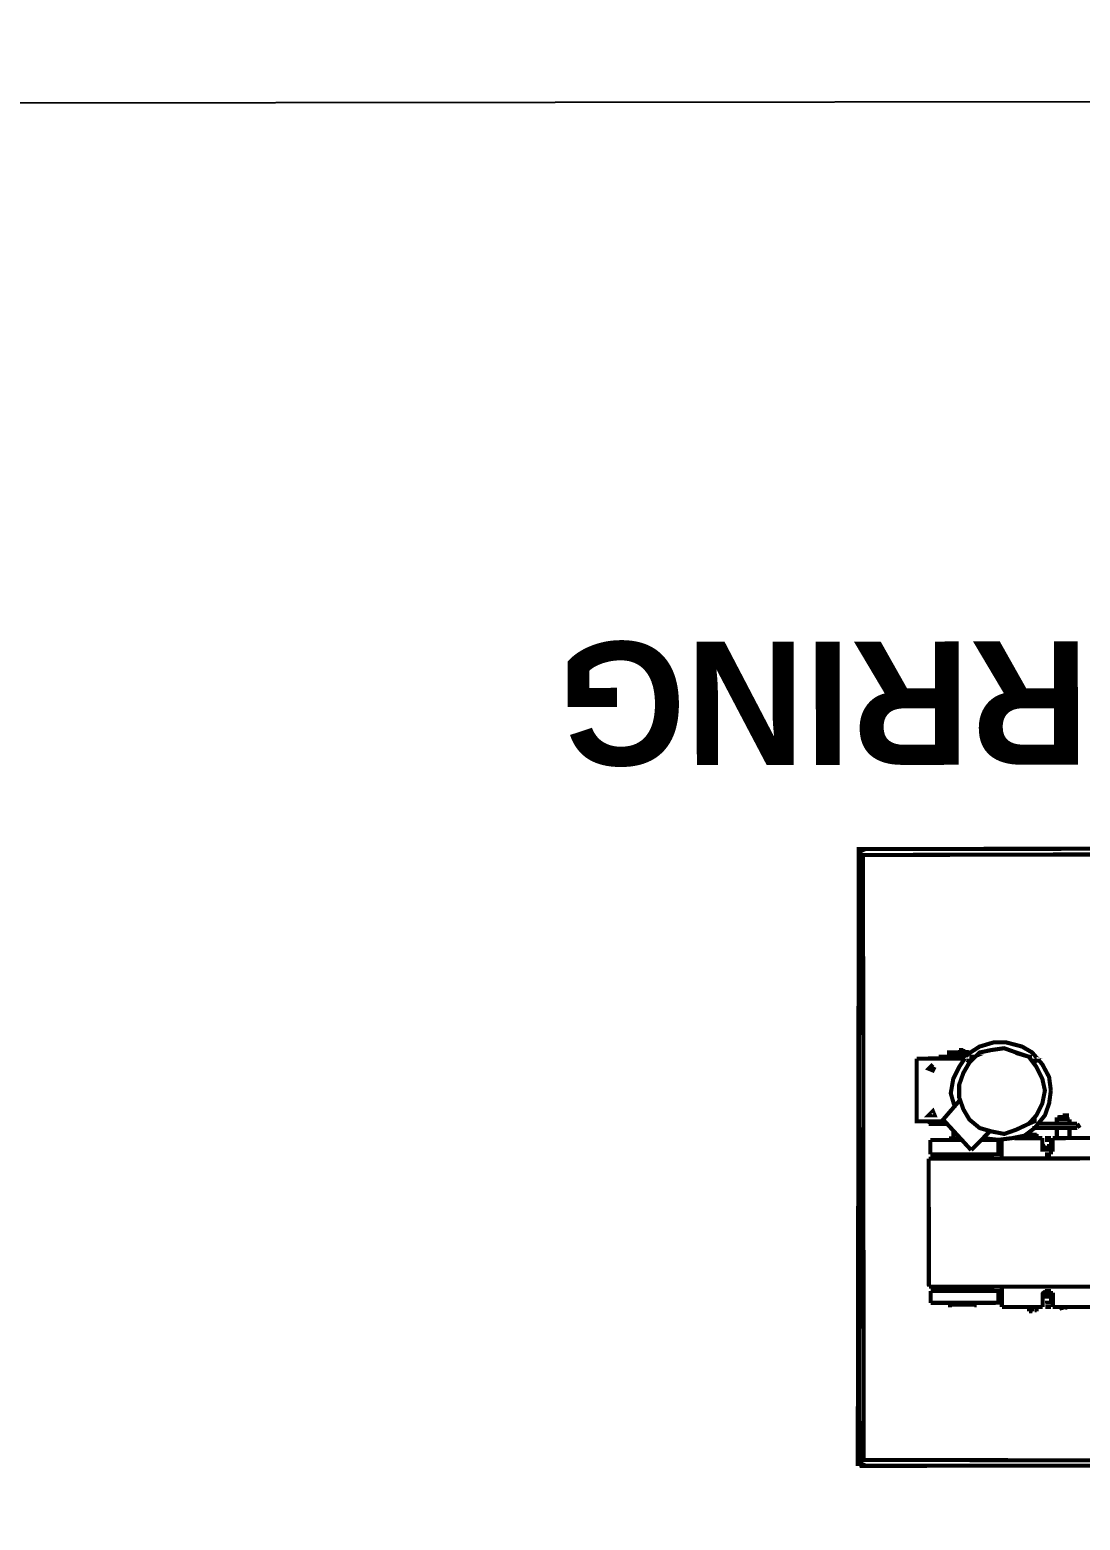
# Model space of a CAD drawing. Header units: feet. Extents: x -99009 to 3252343, y -11094690 to 9035152.
# Drawn here: x 2486512 to 2488215, y -1977975 to -1975558 of the extents above; entities that cross this region are included whole.
import ezdxf

# ---------------------------------------------------------------- set-up
doc = ezdxf.new("R2010")
doc.units = ezdxf.units.FT
doc.layers.add('1', color=1, linetype='Continuous')
doc.styles.get("Standard").update_dxf_attribs({"font": 'GOTHICB.TTF'})

# ---------------------------------------------------------------- blocks, each defined once
blk = doc.blocks.new('GRINDING MASTER')
at = {"linetype": 'ByBlock', "lineweight": -2, "transparency": 33554684}
for points in [[(1539842.9, -40645.1), (1539842.9, -40640.9), (1539845.6, -40640.9), (1539845.6, -40645.1), (1539842.9, -40645.1)], [(1540003.8, -40971.1), (1540003.8, -40968.4), (1540007.9, -40968.4), (1540007.9, -40971.1), (1540003.8, -40971.1)], [(1540003.8, -40971.1), (1540003.8, -40968.4), (1540007.9, -40968.4), (1540007.9, -40971.1), (1540003.8, -40971.1)], [(1540007.9, -40971.1), (1540007.9, -40968.4), (1540007.9, -40968.4), (1540010.6, -40968.4), (1540010.6, -40971.1), (1540007.9, -40968.4), (1540007.9, -40968.4), (1540010.6, -40971.1), (1540007.9, -40971.1)], [(1540010.6, -40971.1), (1540010.6, -40968.4), (1540010.6, -40968.4), (1540014.8, -40968.4), (1540014.8, -40971.1), (1540010.6, -40968.4), (1540010.6, -40968.4), (1540014.8, -40971.1), (1540010.6, -40971.1)], [(1540014.8, -40971.1), (1540014.8, -40968.4), (1540017.6, -40968.4), (1540017.6, -40971.1), (1540014.8, -40971.1)], [(1540014.8, -40971.1), (1540014.8, -40968.4), (1540017.6, -40968.4), (1540017.6, -40971.1), (1540014.8, -40971.1)], [(1540116.7, -40980.8), (1540116.7, -40978), (1540119.4, -40978), (1540119.4, -40980.8), (1540116.7, -40980.8)], [(1540126.2, -40987.6), (1540126.2, -40984.9), (1540130.4, -40984.9), (1540130.4, -40987.6), (1540126.2, -40987.6)], [(1540166.2, -41077.1), (1540166.2, -41074.3), (1540168.9, -41074.3), (1540168.9, -41077.1), (1540166.2, -41077.1)], [(1540166.2, -41077.1), (1540166.2, -41074.3), (1540168.9, -41074.3), (1540168.9, -41077.1), (1540166.2, -41077.1)], [(1540168.9, -41077.1), (1540168.9, -41074.3), (1540173, -41074.3), (1540173, -41077.1), (1540168.9, -41077.1)], [(1540173, -41077.1), (1540173, -41074.3), (1540173, -41074.3), (1540175.8, -41074.3), (1540175.8, -41077.1), (1540173, -41074.3), (1540173, -41074.3), (1540175.8, -41077.1), (1540173, -41077.1)], [(1540175.8, -41077.1), (1540175.8, -41074.3), (1540179.9, -41074.3), (1540179.9, -41077.1), (1540175.8, -41077.1)], [(1540152.4, -41117), (1540152.4, -41112.8), (1540156.5, -41112.8), (1540156.5, -41117), (1540152.4, -41117)], [(1540047.9, -41140.4), (1540047.9, -41136.2), (1540050.6, -41136.2), (1540050.6, -41140.4), (1540047.9, -41140.4)], [(1539987.3, -41383.9), (1539987.3, -41381.2), (1539991.5, -41381.2), (1539991.5, -41383.9), (1539987.3, -41383.9)], [(1540152.4, -41381.2), (1540152.4, -41377), (1540156.5, -41377), (1540156.5, -41381.2), (1540152.4, -41381.2)]]:
    blk.add_hatch(color=256, dxfattribs=at).paths.add_polyline_path(points)
at = {"linetype": 'ByBlock', "lineweight": -2, "transparency": 33554684, "const_width": 6.63}
for points in [[(1539841.5, -40640.9), (1542114.3, -40640.9), (1539841.5, -40640.9), (1539838.7, -41641.2)], [(1539841.5, -40640.9), (1539841.5, -41641.2)], [(1539841.5, -41143.1), (1539841.5, -40650.6), (1539845.6, -40643.7), (1539852.5, -40640.9)], [(1539841.5, -41143.1), (1539848.3, -41143.1), (1539848.3, -40650.6), (1542103.3, -40647.8), (1542110.2, -40650.6), (1542110.2, -41143.1)], [(1539852.5, -40640.9), (1542103.3, -40640.9), (1542110.2, -40643.7), (1542114.3, -40650.6)], [(1539996.9, -41060.6), (1539990.1, -41037.2), (1539994.2, -41013.8), (1540003.8, -40994.5), (1540017.6, -40973.9), (1540036.9, -40961.5), (1540060.2, -40954.6), (1540079.4, -40954.6), (1540105.7, -40961.5), (1540122.1, -40971.1), (1540138.6, -40990.4), (1540149.6, -41011), (1540152.4, -41033)], [(1540142.8, -41033), (1540138.6, -41053.7), (1540129, -41073), (1540116.7, -41086.7), (1540096, -41096.4), (1540076.7, -41103.2), (1540056.1, -41099.1), (1540036.9, -41093.6), (1540020.3, -41079.8), (1540010.6, -41063.3), (1540003.8, -41044), (1540003.8, -41023.4), (1540010.6, -41004.2), (1540020.3, -40987.6), (1540036.9, -40971.1), (1540056.1, -40967.1), (1540076.7, -40964.2), (1540096, -40971.1), (1540116.7, -40978), (1540129, -40994.5), (1540138.6, -41013.8), (1540142.8, -41033)], [(1540003.8, -40967.1), (1540010.6, -40967.1)], [(1540010.6, -40980.8), (1539935, -40980.8)], [(1539980.4, -41082.6), (1539935, -41082.6), (1539935, -40980.8)], [(1539963.9, -40994.5), (1539961.1, -41000), (1539954.3, -40997.3), (1539961.1, -40990.4)], [(1540010.6, -40980.8), (1539954.3, -40980.8)], [(1540013.5, -40978), (1539970.8, -40978)], [(1540020.3, -40971.1), (1539987.3, -40971.1), (1539987.3, -40978)], [(1539987.3, -40978), (1540013.5, -40978)], [(1540013.5, -40978), (1539987.3, -40978)], [(1539990.1, -40971.1), (1540020.3, -40971.1)], [(1540017.6, -40987.6), (1540020.3, -40980.8), (1540027.2, -40978), (1540020.3, -40978)], [(1540122.1, -40978), (1540116.7, -40978), (1540126.2, -40980.8), (1540126.2, -40990.4)], [(1540152.4, -41033), (1540149.6, -41053.7), (1540142.8, -41073), (1540126.2, -41093.6), (1540109.7, -41106), (1540089.1, -41110.1), (1540067.1, -41112.8), (1540043.7, -41110.1)], [(1539963.9, -41073), (1539954.3, -41073), (1539961.1, -41066.1), (1539963.9, -41073)], [(1540023.1, -41129.4), (1539977.7, -41079.8), (1540003.8, -41049.6)], [(1539980.4, -41086.7), (1539954.3, -41086.7)], [(1539970.8, -41086.7), (1539984.5, -41086.7)], [(1540126.2, -41077.1), (1540126.2, -41082.6), (1540116.7, -41086.7)], [(1540126.2, -41082.6), (1540116.7, -41086.7)], [(1540195, -41086.7), (1540133.1, -41086.7)], [(1540182.6, -41079.8), (1540162, -41079.8), (1540162, -41086.7)], [(1540166.2, -41079.8), (1540166.2, -41073)], [(1540178.5, -41079.8), (1540178.5, -41073), (1540171.6, -41073)], [(1540182.6, -41086.7), (1540182.6, -41079.8)], [(1540195, -41086.7), (1540199.2, -41093.6)], [(1540006.6, -41112.8), (1539957.1, -41112.8)], [(1539957.1, -41112.8), (1539957.1, -41136.2)], [(1540006.6, -41110.1), (1539987.3, -41110.1)], [(1539994.2, -41096.4), (1539994.2, -41110.1)], [(1540023.1, -41129.4), (1540053.3, -41099.1)], [(1540067.1, -41112.8), (1540039.6, -41112.8)], [(1540072.6, -41112.8), (1540067.1, -41112.8), (1540067.1, -41136.2), (1540072.6, -41136.2)], [(1540072.6, -41112.8), (1540072.6, -41119.7)], [(1540093.3, -41110.1), (1540138.6, -41110.1)], [(1540133.1, -41110.1), (1540112.5, -41110.1), (1540133.1, -41110.1), (1540112.5, -41110.1)], [(1540116.7, -41110.1), (1540116.7, -41103.2)], [(1540122.1, -41103.2), (1540116.7, -41103.2)], [(1540195, -41093.6), (1540122.1, -41093.6)], [(1540122.1, -41110.1), (1540122.1, -41103.2)], [(1540129, -41110.1), (1540129, -41103.2)], [(1540138.6, -41110.1), (1540138.6, -41119.7)], [(1540152.4, -41110.1), (1540142.8, -41110.1)], [(1540152.4, -41112.8), (1540142.8, -41112.8)], [(1540152.4, -41112.8), (1540152.4, -41136.2)], [(1540155.2, -41110.1), (1540248.7, -41110.1)], [(1540155.2, -41132.1), (1540155.2, -41119.7), (1540155.2, -41110.1)], [(1540162, -41093.6), (1540162, -41110.1)], [(1540182.6, -41110.1), (1540182.6, -41093.6)], [(1539957.1, -41136.2), (1540006.6, -41136.2)], [(1540046.5, -41136.2), (1539970.8, -41136.2)], [(1540067.1, -41136.2), (1540006.6, -41136.2)], [(1540072.6, -41119.7), (1540072.6, -41143.1)], [(1540138.6, -41119.7), (1540142.8, -41126.6), (1540142.8, -41132.1)], [(1540138.6, -41119.7), (1540138.6, -41132.1)], [(1540152.4, -41136.2), (1540142.8, -41136.2)], [(1540145.5, -41132.1), (1540145.5, -41122.5)], [(1540149.6, -41132.1), (1540149.6, -41126.6), (1540149.6, -41119.7)], [(1539841.5, -41143.1), (1539841.5, -41631.5)], [(1539848.3, -41143.1), (1539841.5, -41143.1)], [(1539848.3, -41143.1), (1539848.3, -41631.5), (1540664.2, -41634.3)], [(1540006.6, -41143.1), (1539954.3, -41143.1)], [(1539954.3, -41143.1), (1539954.3, -41350.9)], [(1540060.2, -41139), (1539957.1, -41139)], [(1540034, -41139), (1539984.5, -41139)], [(1540006.6, -41143.1), (1540248.7, -41143.1)], [(1540006.6, -41350.9), (1539954.3, -41350.9)], [(1540060.2, -41353.6), (1539957.1, -41353.6)], [(1539984.5, -41353.6), (1540034, -41353.6)], [(1540006.6, -41350.9), (1540248.7, -41350.9)], [(1540072.6, -41350.9), (1540072.6, -41374.3), (1540072.6, -41383.9)], [(1539957.1, -41357.8), (1540006.6, -41357.8)], [(1539957.1, -41357.8), (1539957.1, -41377)], [(1540006.6, -41377), (1539957.1, -41377)], [(1539970.8, -41357.8), (1540046.5, -41357.8)], [(1539987.3, -41379.8), (1540029.9, -41379.8), (1539990.1, -41379.8)], [(1540006.6, -41357.8), (1540067.1, -41357.8)], [(1540006.6, -41377), (1540067.1, -41377)], [(1540067.1, -41377), (1540067.1, -41357.8), (1540072.6, -41357.8)], [(1540067.1, -41377), (1540072.6, -41377)], [(1540138.6, -41357.8), (1540142.8, -41363.3), (1540142.8, -41370.2)], [(1540138.6, -41383.9), (1540138.6, -41374.3), (1540138.6, -41360.5)], [(1540142.8, -41357.8), (1540152.4, -41357.8)], [(1540142.8, -41377), (1540152.4, -41377)], [(1540145.5, -41370.2), (1540145.5, -41360.5)], [(1540149.6, -41370.2), (1540149.6, -41363.3), (1540149.6, -41357.8)], [(1540152.4, -41357.8), (1540152.4, -41377)], [(1540155.2, -41374.3), (1540155.2, -41360.5)], [(1540155.2, -41383.9), (1540155.2, -41374.3)], [(1540072.6, -41383.9), (1540138.6, -41383.9)], [(1540112.5, -41383.9), (1540133.1, -41383.9), (1540112.5, -41383.9), (1540133.1, -41383.9)], [(1540116.7, -41383.9), (1540116.7, -41390.7)], [(1540116.7, -41390.7), (1540122.1, -41390.7)], [(1540122.1, -41383.9), (1540122.1, -41390.7)], [(1540129, -41383.9), (1540129, -41390.7)], [(1540142.8, -41383.9), (1540152.4, -41383.9)], [(1540155.2, -41383.9), (1540248.7, -41383.9)], [(1540175.8, -41383.9), (1540166.2, -41386.6)], [(1539841.5, -41631.5), (1539845.6, -41638.4), (1539852.5, -41641.2)], [(1540664.2, -41641.2), (1539841.5, -41641.2)], [(1540664.2, -41641.2), (1539841.5, -41641.2)], [(1539852.5, -41641.2), (1540664.2, -41641.2)]]:
    blk.add_lwpolyline(points, dxfattribs=at)
at = {"linetype": 'ByBlock', "lineweight": -2, "transparency": 33554684}
for points in [[(1539841.5, -40640.9), (1539841.5, -40643.7)], [(1539841.5, -40643.7), (1539841.5, -40640.9)], [(1539845.6, -40640.9), (1539845.6, -40643.7)], [(1539845.6, -40643.7), (1539845.6, -40640.9)], [(1539954.3, -40980.8), (1539954.3, -40980.8)], [(1539954.3, -40980.8), (1539954.3, -40980.8)], [(1539954.3, -40980.8), (1539954.3, -40980.8)], [(1539954.3, -40980.8), (1539954.3, -40980.8)], [(1539970.8, -40978), (1539970.8, -40980.8)], [(1539970.8, -40980.8), (1539970.8, -40978)], [(1539970.8, -40980.8), (1539970.8, -40978)], [(1539970.8, -40978), (1539970.8, -40980.8)], [(1539987.3, -40978), (1539990.1, -40978)], [(1539990.1, -40978), (1539987.3, -40978)], [(1539990.1, -40978), (1539987.3, -40978)], [(1539987.3, -40978), (1539990.1, -40978)], [(1539987.3, -40978), (1539990.1, -40978)], [(1539990.1, -40978), (1539987.3, -40978)], [(1539990.1, -40978), (1539987.3, -40978)], [(1539987.3, -40978), (1539990.1, -40978)], [(1539990.1, -40971.1), (1539990.1, -40973.9)], [(1539990.1, -40973.9), (1539990.1, -40971.1)], [(1539990.1, -40973.9), (1539990.1, -40971.1)], [(1539990.1, -40971.1), (1539990.1, -40973.9)], [(1540003.8, -40967.1), (1540003.8, -40971.1)], [(1540003.8, -40971.1), (1540003.8, -40967.1)], [(1540003.8, -40967.1), (1540003.8, -40971.1)], [(1540003.8, -40971.1), (1540003.8, -40967.1)], [(1540003.8, -40967.1), (1540003.8, -40971.1)], [(1540003.8, -40971.1), (1540003.8, -40967.1)], [(1540003.8, -40971.1), (1540003.8, -40967.1)], [(1540003.8, -40967.1), (1540003.8, -40971.1)], [(1540003.8, -40967.1), (1540003.8, -40971.1)], [(1540003.8, -40971.1), (1540003.8, -40967.1)], [(1540003.8, -40967.1), (1540003.8, -40971.1)], [(1540003.8, -40971.1), (1540003.8, -40967.1)], [(1540003.8, -40971.1), (1540003.8, -40967.1)], [(1540003.8, -40967.1), (1540003.8, -40971.1)], [(1540003.8, -40971.1), (1540003.8, -40971.1)], [(1540003.8, -40971.1), (1540003.8, -40971.1)], [(1540006.6, -40967.1), (1540006.6, -40971.1)], [(1540006.6, -40971.1), (1540006.6, -40967.1)], [(1540010.6, -40971.1), (1540006.6, -40967.1)], [(1540006.6, -40967.1), (1540010.6, -40971.1)], [(1540006.6, -40967.1), (1540006.6, -40971.1)], [(1540006.6, -40971.1), (1540006.6, -40967.1)], [(1540010.6, -40971.1), (1540006.6, -40967.1)], [(1540006.6, -40967.1), (1540010.6, -40971.1)], [(1540006.6, -40967.1), (1540010.6, -40967.1)], [(1540010.6, -40967.1), (1540006.6, -40967.1)], [(1540006.6, -40967.1), (1540006.6, -40971.1)], [(1540006.6, -40971.1), (1540006.6, -40967.1)], [(1540006.6, -40971.1), (1540006.6, -40967.1)], [(1540006.6, -40967.1), (1540006.6, -40971.1)], [(1540006.6, -40967.1), (1540006.6, -40971.1)], [(1540006.6, -40971.1), (1540006.6, -40967.1)], [(1540006.6, -40971.1), (1540006.6, -40967.1)], [(1540006.6, -40967.1), (1540006.6, -40971.1)], [(1540006.6, -40967.1), (1540006.6, -40971.1)], [(1540006.6, -40971.1), (1540006.6, -40967.1)], [(1540006.6, -40971.1), (1540010.6, -40971.1)], [(1540010.6, -40971.1), (1540006.6, -40971.1)], [(1540006.6, -40971.1), (1540006.6, -40971.1)], [(1540006.6, -40971.1), (1540006.6, -40971.1)], [(1540006.6, -40971.1), (1540006.6, -40971.1)], [(1540006.6, -40971.1), (1540006.6, -40971.1)], [(1540013.5, -40971.1), (1540010.6, -40967.1)], [(1540010.6, -40967.1), (1540013.5, -40971.1)], [(1540010.6, -40967.1), (1540010.6, -40971.1)], [(1540010.6, -40971.1), (1540010.6, -40967.1)], [(1540013.5, -40971.1), (1540010.6, -40967.1)], [(1540010.6, -40967.1), (1540013.5, -40971.1)], [(1540010.6, -40967.1), (1540013.5, -40967.1)], [(1540013.5, -40967.1), (1540010.6, -40967.1)], [(1540010.6, -40967.1), (1540010.6, -40971.1)], [(1540010.6, -40971.1), (1540010.6, -40967.1)], [(1540010.6, -40971.1), (1540010.6, -40967.1)], [(1540010.6, -40967.1), (1540010.6, -40971.1)], [(1540010.6, -40967.1), (1540010.6, -40971.1)], [(1540010.6, -40971.1), (1540010.6, -40967.1)], [(1540010.6, -40967.1), (1540010.6, -40971.1)], [(1540010.6, -40971.1), (1540010.6, -40967.1)], [(1540010.6, -40971.1), (1540013.5, -40971.1)], [(1540013.5, -40971.1), (1540010.6, -40971.1)], [(1540010.6, -40971.1), (1540010.6, -40971.1)], [(1540010.6, -40971.1), (1540010.6, -40971.1)], [(1540013.5, -40967.1), (1540013.5, -40971.1)], [(1540013.5, -40971.1), (1540013.5, -40967.1)], [(1540013.5, -40971.1), (1540013.5, -40967.1)], [(1540013.5, -40967.1), (1540013.5, -40971.1)], [(1540013.5, -40967.1), (1540013.5, -40971.1)], [(1540013.5, -40971.1), (1540013.5, -40967.1)], [(1540013.5, -40967.1), (1540013.5, -40971.1)], [(1540013.5, -40971.1), (1540013.5, -40967.1)], [(1540013.5, -40967.1), (1540013.5, -40971.1)], [(1540013.5, -40971.1), (1540013.5, -40967.1)], [(1540017.6, -40967.1), (1540017.6, -40971.1)], [(1540017.6, -40971.1), (1540017.6, -40967.1)], [(1540017.6, -40967.1), (1540017.6, -40971.1)], [(1540017.6, -40971.1), (1540017.6, -40967.1)], [(1540017.6, -40987.6), (1540017.6, -40987.6)], [(1540017.6, -40987.6), (1540017.6, -40987.6)], [(1540017.6, -40987.6), (1540017.6, -40987.6)], [(1540017.6, -40987.6), (1540017.6, -40987.6)], [(1540116.7, -40978), (1540116.7, -40980.8)], [(1540116.7, -40980.8), (1540116.7, -40978)], [(1540119.4, -40978), (1540119.4, -40980.8)], [(1540119.4, -40980.8), (1540119.4, -40978)], [(1540126.2, -40983.5), (1540126.2, -40987.6)], [(1540126.2, -40987.6), (1540126.2, -40983.5)], [(1540129, -40983.5), (1540129, -40987.6)], [(1540129, -40987.6), (1540129, -40983.5)], [(1540017.6, -40990.4), (1540020.3, -40990.4)], [(1540020.3, -40990.4), (1540017.6, -40990.4)], [(1540020.3, -40990.4), (1540017.6, -40990.4)], [(1540017.6, -40990.4), (1540020.3, -40990.4)], [(1540126.2, -40990.4), (1540129, -40990.4)], [(1540129, -40990.4), (1540126.2, -40990.4)], [(1540129, -40990.4), (1540126.2, -40990.4)], [(1540126.2, -40990.4), (1540129, -40990.4)], [(1539954.3, -41082.6), (1539954.3, -41086.7)], [(1539954.3, -41086.7), (1539954.3, -41082.6)], [(1539954.3, -41086.7), (1539954.3, -41082.6)], [(1539954.3, -41082.6), (1539954.3, -41086.7)], [(1539977.7, -41079.8), (1539977.7, -41079.8)], [(1539977.7, -41079.8), (1539977.7, -41079.8)], [(1539977.7, -41079.8), (1539977.7, -41079.8)], [(1539977.7, -41079.8), (1539977.7, -41079.8)], [(1540126.2, -41077.1), (1540126.2, -41077.1)], [(1540126.2, -41077.1), (1540126.2, -41077.1)], [(1540126.2, -41077.1), (1540126.2, -41077.1)], [(1540126.2, -41077.1), (1540126.2, -41077.1)], [(1540126.2, -41079.8), (1540129, -41079.8)], [(1540129, -41079.8), (1540126.2, -41079.8)], [(1540129, -41079.8), (1540126.2, -41079.8)], [(1540126.2, -41079.8), (1540129, -41079.8)], [(1540166.2, -41073), (1540166.2, -41077.1)], [(1540166.2, -41077.1), (1540166.2, -41073)], [(1540166.2, -41073), (1540166.2, -41077.1)], [(1540166.2, -41077.1), (1540166.2, -41073)], [(1540168.9, -41073), (1540168.9, -41077.1)], [(1540168.9, -41077.1), (1540168.9, -41073)], [(1540168.9, -41077.1), (1540168.9, -41073)], [(1540168.9, -41073), (1540168.9, -41077.1)], [(1540168.9, -41073), (1540168.9, -41077.1)], [(1540168.9, -41077.1), (1540168.9, -41073)], [(1540168.9, -41073), (1540168.9, -41077.1)], [(1540168.9, -41077.1), (1540168.9, -41073)], [(1540168.9, -41073), (1540168.9, -41077.1)], [(1540168.9, -41077.1), (1540168.9, -41073)], [(1540168.9, -41077.1), (1540171.6, -41077.1)], [(1540171.6, -41077.1), (1540168.9, -41077.1)], [(1540175.8, -41077.1), (1540171.6, -41073)], [(1540171.6, -41073), (1540175.8, -41077.1)], [(1540171.6, -41073), (1540171.6, -41077.1)], [(1540171.6, -41077.1), (1540171.6, -41073)], [(1540175.8, -41077.1), (1540171.6, -41073)], [(1540171.6, -41073), (1540175.8, -41077.1)], [(1540171.6, -41073), (1540175.8, -41073)], [(1540175.8, -41073), (1540171.6, -41073)], [(1540171.6, -41073), (1540171.6, -41077.1)], [(1540171.6, -41077.1), (1540171.6, -41073)], [(1540171.6, -41077.1), (1540171.6, -41073)], [(1540171.6, -41073), (1540171.6, -41077.1)], [(1540171.6, -41073), (1540171.6, -41077.1)], [(1540171.6, -41077.1), (1540171.6, -41073)], [(1540171.6, -41077.1), (1540171.6, -41073)], [(1540171.6, -41073), (1540171.6, -41077.1)], [(1540171.6, -41073), (1540171.6, -41077.1)], [(1540171.6, -41077.1), (1540171.6, -41073)], [(1540171.6, -41077.1), (1540175.8, -41077.1)], [(1540175.8, -41077.1), (1540171.6, -41077.1)], [(1540171.6, -41077.1), (1540171.6, -41077.1)], [(1540171.6, -41077.1), (1540171.6, -41077.1)], [(1540171.6, -41077.1), (1540171.6, -41077.1)], [(1540171.6, -41077.1), (1540171.6, -41077.1)], [(1540171.6, -41077.1), (1540171.6, -41077.1)], [(1540171.6, -41077.1), (1540171.6, -41077.1)], [(1540175.8, -41073), (1540178.5, -41077.1)], [(1540178.5, -41077.1), (1540175.8, -41073)], [(1540175.8, -41077.1), (1540175.8, -41073)], [(1540175.8, -41073), (1540175.8, -41077.1)], [(1540175.8, -41073), (1540175.8, -41077.1)], [(1540175.8, -41077.1), (1540175.8, -41073)], [(1540175.8, -41077.1), (1540175.8, -41073)], [(1540175.8, -41073), (1540175.8, -41077.1)], [(1540175.8, -41073), (1540175.8, -41077.1)], [(1540175.8, -41077.1), (1540175.8, -41073)], [(1540178.5, -41077.1), (1540175.8, -41077.1)], [(1540175.8, -41077.1), (1540178.5, -41077.1)], [(1540178.5, -41073), (1540178.5, -41077.1)], [(1540178.5, -41077.1), (1540178.5, -41073)], [(1540178.5, -41077.1), (1540178.5, -41073)], [(1540178.5, -41073), (1540178.5, -41077.1)], [(1540178.5, -41073), (1540178.5, -41077.1)], [(1540178.5, -41077.1), (1540178.5, -41073)], [(1540178.5, -41073), (1540178.5, -41077.1)], [(1540178.5, -41077.1), (1540178.5, -41073)], [(1540178.5, -41077.1), (1540178.5, -41073)], [(1540178.5, -41073), (1540178.5, -41077.1)], [(1540178.5, -41073), (1540178.5, -41077.1)], [(1540178.5, -41077.1), (1540178.5, -41073)], [(1540178.5, -41077.1), (1540178.5, -41073)], [(1540178.5, -41073), (1540178.5, -41077.1)], [(1540178.5, -41077.1), (1540178.5, -41077.1)], [(1540178.5, -41077.1), (1540178.5, -41077.1)], [(1540178.5, -41077.1), (1540178.5, -41077.1)], [(1540178.5, -41077.1), (1540178.5, -41077.1)], [(1539970.8, -41086.7), (1539970.8, -41086.7)], [(1539970.8, -41086.7), (1539970.8, -41086.7)], [(1539970.8, -41086.7), (1539970.8, -41086.7)], [(1539970.8, -41086.7), (1539970.8, -41086.7)], [(1540112.5, -41110.1), (1540112.5, -41112.8)], [(1540112.5, -41112.8), (1540112.5, -41110.1)], [(1540112.5, -41112.8), (1540112.5, -41110.1)], [(1540112.5, -41110.1), (1540112.5, -41112.8)], [(1540112.5, -41110.1), (1540112.5, -41110.1)], [(1540112.5, -41110.1), (1540112.5, -41110.1)], [(1540112.5, -41110.1), (1540112.5, -41110.1)], [(1540112.5, -41110.1), (1540112.5, -41110.1)], [(1540116.7, -41086.7), (1540116.7, -41089.4)], [(1540116.7, -41089.4), (1540116.7, -41086.7)], [(1540116.7, -41089.4), (1540116.7, -41086.7)], [(1540116.7, -41086.7), (1540116.7, -41089.4)], [(1540116.7, -41103.2), (1540116.7, -41103.2)], [(1540116.7, -41103.2), (1540116.7, -41103.2)], [(1540116.7, -41103.2), (1540116.7, -41103.2)], [(1540116.7, -41103.2), (1540116.7, -41103.2)], [(1540116.7, -41103.2), (1540119.4, -41103.2)], [(1540119.4, -41103.2), (1540116.7, -41103.2)], [(1540119.4, -41103.2), (1540116.7, -41103.2)], [(1540116.7, -41103.2), (1540119.4, -41103.2)], [(1540116.7, -41103.2), (1540116.7, -41106)], [(1540116.7, -41106), (1540116.7, -41103.2)], [(1540116.7, -41106), (1540116.7, -41103.2)], [(1540116.7, -41103.2), (1540116.7, -41106)], [(1540122.1, -41103.2), (1540126.2, -41103.2)], [(1540126.2, -41103.2), (1540122.1, -41103.2)], [(1540126.2, -41103.2), (1540122.1, -41103.2)], [(1540122.1, -41103.2), (1540126.2, -41103.2)], [(1540122.1, -41103.2), (1540122.1, -41106)], [(1540122.1, -41106), (1540122.1, -41103.2)], [(1540122.1, -41106), (1540122.1, -41103.2)], [(1540122.1, -41103.2), (1540122.1, -41106)], [(1540126.2, -41103.2), (1540129, -41103.2)], [(1540129, -41103.2), (1540126.2, -41103.2)], [(1540129, -41103.2), (1540126.2, -41103.2)], [(1540126.2, -41103.2), (1540129, -41103.2)], [(1540129, -41103.2), (1540129, -41106)], [(1540129, -41106), (1540129, -41103.2)], [(1540129, -41106), (1540129, -41103.2)], [(1540129, -41103.2), (1540129, -41106)], [(1540133.1, -41110.1), (1540133.1, -41112.8)], [(1540133.1, -41112.8), (1540133.1, -41110.1)], [(1540133.1, -41112.8), (1540133.1, -41110.1)], [(1540133.1, -41110.1), (1540133.1, -41112.8)], [(1540133.1, -41110.1), (1540133.1, -41110.1)], [(1540133.1, -41110.1), (1540133.1, -41110.1)], [(1540133.1, -41110.1), (1540133.1, -41110.1)], [(1540133.1, -41110.1), (1540133.1, -41110.1)], [(1540010.6, -41112.8), (1540010.6, -41115.6)], [(1540010.6, -41115.6), (1540010.6, -41112.8)], [(1540010.6, -41115.6), (1540010.6, -41112.8)], [(1540010.6, -41112.8), (1540010.6, -41115.6)], [(1540152.4, -41112.8), (1540152.4, -41115.6)], [(1540152.4, -41115.6), (1540152.4, -41112.8)], [(1540155.2, -41112.8), (1540155.2, -41115.6)], [(1540155.2, -41115.6), (1540155.2, -41112.8)], [(1540155.2, -41112.8), (1540155.2, -41115.6)], [(1540155.2, -41115.6), (1540155.2, -41112.8)], [(1540155.2, -41115.6), (1540155.2, -41112.8)], [(1540155.2, -41112.8), (1540155.2, -41115.6)], [(1539970.8, -41136.2), (1539970.8, -41136.2)], [(1539970.8, -41136.2), (1539970.8, -41136.2)], [(1539970.8, -41136.2), (1539970.8, -41136.2)], [(1539970.8, -41136.2), (1539970.8, -41136.2)], [(1539984.5, -41139), (1539984.5, -41139)], [(1539984.5, -41139), (1539984.5, -41139)], [(1539984.5, -41139), (1539984.5, -41139)], [(1539984.5, -41139), (1539984.5, -41139)], [(1539987.3, -41136.2), (1539987.3, -41139)], [(1539987.3, -41139), (1539987.3, -41136.2)], [(1539987.3, -41139), (1539987.3, -41136.2)], [(1539987.3, -41136.2), (1539987.3, -41139)], [(1540029.9, -41139), (1540034, -41139)], [(1540034, -41139), (1540029.9, -41139)], [(1540034, -41139), (1540029.9, -41139)], [(1540029.9, -41139), (1540034, -41139)], [(1540034, -41139), (1540036.9, -41139)], [(1540036.9, -41139), (1540034, -41139)], [(1540036.9, -41139), (1540034, -41139)], [(1540034, -41139), (1540036.9, -41139)], [(1540046.5, -41136.2), (1540046.5, -41139)], [(1540046.5, -41139), (1540046.5, -41136.2)], [(1540050.6, -41136.2), (1540050.6, -41139)], [(1540050.6, -41139), (1540050.6, -41136.2)], [(1539970.8, -41357.8), (1539970.8, -41357.8)], [(1539970.8, -41357.8), (1539970.8, -41357.8)], [(1539970.8, -41357.8), (1539970.8, -41357.8)], [(1539970.8, -41357.8), (1539970.8, -41357.8)], [(1539984.5, -41353.6), (1539984.5, -41353.6)], [(1539984.5, -41353.6), (1539984.5, -41353.6)], [(1539984.5, -41353.6), (1539984.5, -41353.6)], [(1539984.5, -41353.6), (1539984.5, -41353.6)], [(1540034, -41353.6), (1540036.9, -41353.6)], [(1540036.9, -41353.6), (1540034, -41353.6)], [(1540036.9, -41353.6), (1540034, -41353.6)], [(1540034, -41353.6), (1540036.9, -41353.6)], [(1540050.6, -41357.8), (1540050.6, -41357.8)], [(1540050.6, -41357.8), (1540050.6, -41357.8)], [(1540050.6, -41357.8), (1540050.6, -41357.8)], [(1540050.6, -41357.8), (1540050.6, -41357.8)], [(1539987.3, -41379.8), (1539987.3, -41383.9)], [(1539987.3, -41383.9), (1539987.3, -41379.8)], [(1539990.1, -41379.8), (1539990.1, -41383.9)], [(1539990.1, -41383.9), (1539990.1, -41379.8)], [(1540029.9, -41379.8), (1540029.9, -41383.9)], [(1540029.9, -41383.9), (1540029.9, -41379.8)], [(1540029.9, -41383.9), (1540029.9, -41379.8)], [(1540029.9, -41379.8), (1540029.9, -41383.9)], [(1540112.5, -41383.9), (1540112.5, -41383.9)], [(1540112.5, -41383.9), (1540112.5, -41383.9)], [(1540112.5, -41383.9), (1540112.5, -41383.9)], [(1540112.5, -41383.9), (1540112.5, -41383.9)], [(1540112.5, -41383.9), (1540112.5, -41383.9)], [(1540112.5, -41383.9), (1540112.5, -41383.9)], [(1540112.5, -41383.9), (1540112.5, -41383.9)], [(1540112.5, -41383.9), (1540112.5, -41383.9)], [(1540112.5, -41383.9), (1540112.5, -41386.6)], [(1540112.5, -41386.6), (1540112.5, -41383.9)], [(1540112.5, -41386.6), (1540112.5, -41383.9)], [(1540112.5, -41383.9), (1540112.5, -41386.6)], [(1540116.7, -41390.7), (1540119.4, -41390.7)], [(1540119.4, -41390.7), (1540116.7, -41390.7)], [(1540119.4, -41390.7), (1540116.7, -41390.7)], [(1540116.7, -41390.7), (1540119.4, -41390.7)], [(1540116.7, -41390.7), (1540116.7, -41390.7)], [(1540116.7, -41390.7), (1540116.7, -41390.7)], [(1540116.7, -41390.7), (1540116.7, -41390.7)], [(1540116.7, -41390.7), (1540116.7, -41390.7)], [(1540119.4, -41390.7), (1540122.1, -41390.7)], [(1540122.1, -41390.7), (1540119.4, -41390.7)], [(1540122.1, -41390.7), (1540119.4, -41390.7)], [(1540119.4, -41390.7), (1540122.1, -41390.7)], [(1540122.1, -41390.7), (1540122.1, -41390.7)], [(1540122.1, -41390.7), (1540122.1, -41390.7)], [(1540122.1, -41390.7), (1540122.1, -41390.7)], [(1540122.1, -41390.7), (1540122.1, -41390.7)], [(1540126.2, -41390.7), (1540129, -41390.7)], [(1540129, -41390.7), (1540126.2, -41390.7)], [(1540129, -41390.7), (1540126.2, -41390.7)], [(1540126.2, -41390.7), (1540129, -41390.7)], [(1540129, -41390.7), (1540129, -41390.7)], [(1540129, -41390.7), (1540129, -41390.7)], [(1540129, -41390.7), (1540129, -41390.7)], [(1540129, -41390.7), (1540129, -41390.7)], [(1540129, -41390.7), (1540129, -41390.7)], [(1540129, -41390.7), (1540129, -41390.7)], [(1540129, -41390.7), (1540129, -41390.7)], [(1540129, -41390.7), (1540129, -41390.7)], [(1540133.1, -41383.9), (1540133.1, -41386.6)], [(1540133.1, -41386.6), (1540133.1, -41383.9)], [(1540133.1, -41386.6), (1540133.1, -41383.9)], [(1540133.1, -41383.9), (1540133.1, -41386.6)], [(1540133.1, -41383.9), (1540133.1, -41383.9)], [(1540133.1, -41383.9), (1540133.1, -41383.9)], [(1540133.1, -41383.9), (1540133.1, -41383.9)], [(1540133.1, -41383.9), (1540133.1, -41383.9)], [(1540133.1, -41383.9), (1540133.1, -41386.6)], [(1540133.1, -41386.6), (1540133.1, -41383.9)], [(1540133.1, -41386.6), (1540133.1, -41383.9)], [(1540133.1, -41383.9), (1540133.1, -41386.6)], [(1540152.4, -41377), (1540152.4, -41379.8)], [(1540152.4, -41379.8), (1540152.4, -41377)], [(1540152.4, -41379.8), (1540152.4, -41377)], [(1540152.4, -41377), (1540152.4, -41379.8)], [(1540152.4, -41377), (1540152.4, -41379.8)], [(1540152.4, -41379.8), (1540152.4, -41377)], [(1540155.2, -41377), (1540155.2, -41379.8)], [(1540155.2, -41379.8), (1540155.2, -41377)], [(1540166.2, -41386.6), (1540168.9, -41386.6)], [(1540168.9, -41386.6), (1540166.2, -41386.6)], [(1540168.9, -41386.6), (1540166.2, -41386.6)], [(1540166.2, -41386.6), (1540168.9, -41386.6)], [(1540166.2, -41386.6), (1540168.9, -41386.6)], [(1540168.9, -41386.6), (1540166.2, -41386.6)], [(1540168.9, -41386.6), (1540166.2, -41386.6)], [(1540166.2, -41386.6), (1540168.9, -41386.6)], [(1540166.2, -41386.6), (1540166.2, -41386.6)], [(1540166.2, -41386.6), (1540166.2, -41386.6)], [(1540166.2, -41386.6), (1540166.2, -41386.6)], [(1540166.2, -41386.6), (1540166.2, -41386.6)], [(1540166.2, -41386.6), (1540166.2, -41386.6)], [(1540166.2, -41386.6), (1540166.2, -41386.6)], [(1540166.2, -41386.6), (1540166.2, -41386.6)], [(1540166.2, -41386.6), (1540166.2, -41386.6)], [(1540168.9, -41386.6), (1540168.9, -41386.6)], [(1540168.9, -41386.6), (1540168.9, -41386.6)], [(1540168.9, -41386.6), (1540168.9, -41386.6)], [(1540168.9, -41386.6), (1540168.9, -41386.6)], [(1540168.9, -41386.6), (1540171.6, -41386.6)], [(1540171.6, -41386.6), (1540168.9, -41386.6)], [(1540171.6, -41386.6), (1540168.9, -41386.6)], [(1540168.9, -41386.6), (1540171.6, -41386.6)], [(1540168.9, -41386.6), (1540171.6, -41386.6)], [(1540171.6, -41386.6), (1540168.9, -41386.6)], [(1540171.6, -41386.6), (1540168.9, -41386.6)], [(1540168.9, -41386.6), (1540171.6, -41386.6)], [(1540171.6, -41386.6), (1540171.6, -41386.6)], [(1540171.6, -41386.6), (1540171.6, -41386.6)], [(1540171.6, -41386.6), (1540171.6, -41386.6)], [(1540171.6, -41386.6), (1540171.6, -41386.6)], [(1540175.8, -41386.6), (1540175.8, -41386.6)], [(1540175.8, -41386.6), (1540175.8, -41386.6)], [(1540175.8, -41386.6), (1540175.8, -41386.6)], [(1540175.8, -41386.6), (1540175.8, -41386.6)], [(1540175.8, -41386.6), (1540178.5, -41386.6)], [(1540178.5, -41386.6), (1540175.8, -41386.6)], [(1540178.5, -41386.6), (1540175.8, -41386.6)], [(1540175.8, -41386.6), (1540178.5, -41386.6)], [(1540178.5, -41386.6), (1540178.5, -41386.6)], [(1540178.5, -41386.6), (1540178.5, -41386.6)], [(1540178.5, -41386.6), (1540178.5, -41386.6)], [(1540178.5, -41386.6), (1540178.5, -41386.6)], [(1540178.5, -41386.6), (1540178.5, -41386.6)], [(1540178.5, -41386.6), (1540178.5, -41386.6)], [(1540178.5, -41386.6), (1540178.5, -41386.6)], [(1540178.5, -41386.6), (1540178.5, -41386.6)], [(1540178.5, -41386.6), (1540178.5, -41386.6)], [(1540178.5, -41386.6), (1540178.5, -41386.6)], [(1540178.5, -41386.6), (1540178.5, -41386.6)], [(1540178.5, -41386.6), (1540178.5, -41386.6)], [(1540178.5, -41386.6), (1540178.5, -41386.6)], [(1540178.5, -41386.6), (1540178.5, -41386.6)], [(1540178.5, -41386.6), (1540178.5, -41386.6)], [(1540178.5, -41386.6), (1540178.5, -41386.6)], [(1539841.5, -41641.2), (1539845.6, -41641.2)], [(1539845.6, -41641.2), (1539841.5, -41641.2)], [(1539845.6, -41641.2), (1539841.5, -41641.2)], [(1539841.5, -41641.2), (1539845.6, -41641.2)]]:
    blk.add_lwpolyline(points, dxfattribs=at)

msp = doc.modelspace()

# ---------------------------------------------------------------- linework, layer by layer
at = {"transparency": 33554684}
msp.add_line((2481188.97746, -1975682.63258), (2508873.95962, -1975651.19996), dxfattribs=at)
at = {"layer": '1'}
msp.add_arc((2520410.24778, -1978395.99612), 100000, 84.1346387202, 194.3871675539, dxfattribs=at)

# ---------------------------------------------------------------- block references
at = {"transparency": 33554684, "rotation": 0.06505171407317947}
msp.add_blockref('GRINDING MASTER', (947969.19485, -1937994.01305), dxfattribs=at)

# ---------------------------------------------------------------- texts
at = {"transparency": 33554684, "insert": (2488986.5529, -1976546.11781), "char_height": 200, "attachment_point": 7, "rotation": 180.06505171}
msp.add_mtext_dynamic_manual_height_columns('DEBURRING', width=4624.1165638, gutter_width=1, heights=[0], dxfattribs=at)

doc.saveas('drawing.dxf')
